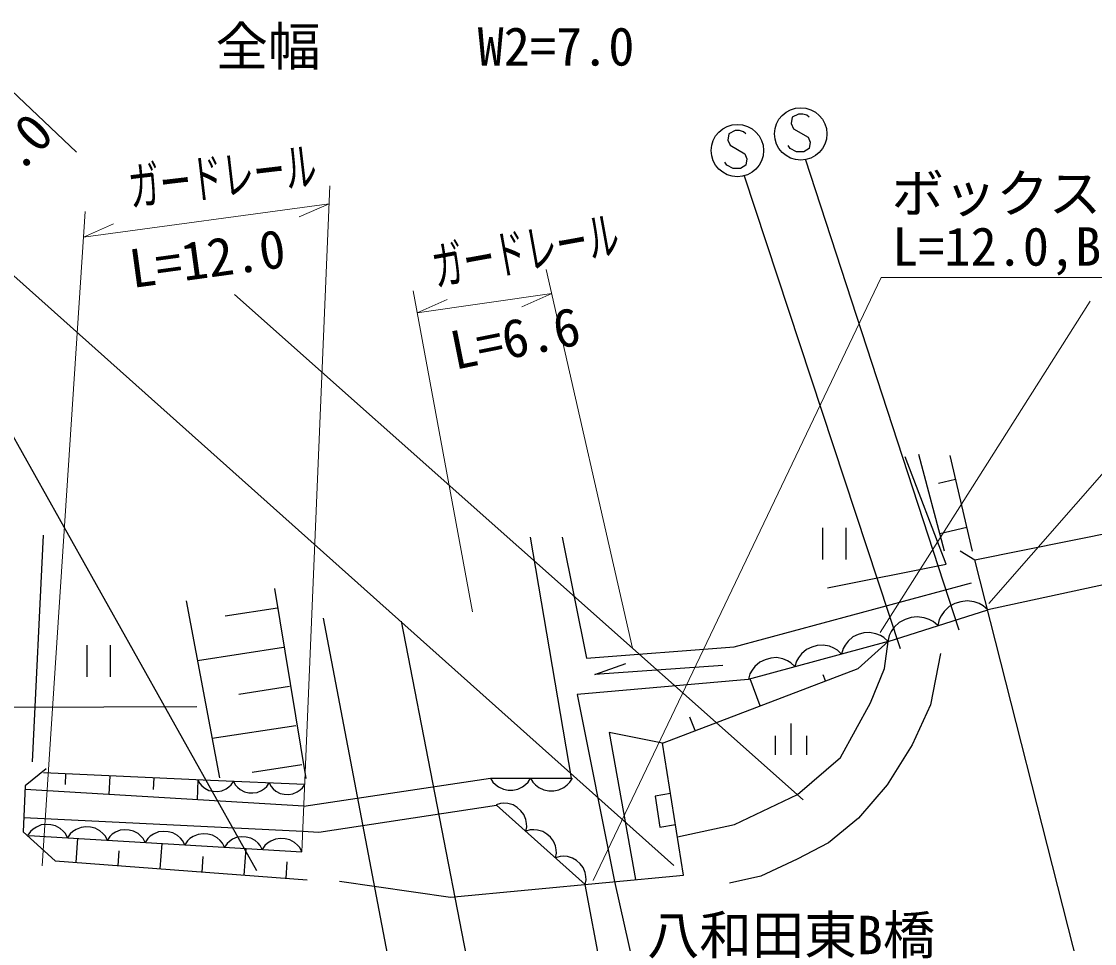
# Model space of a CAD drawing. Units: millimetres, scale not verified. Extents: x 40000 to 680000, y 20000 to 380000.
# Drawn here: x 175899 to 227093, y 286904 to 330882 of the extents above; entities that cross this region are included whole.
import ezdxf
from ezdxf.enums import TextEntityAlignment as Align

# ---------------------------------------------------------------- set-up
doc = ezdxf.new("R2010")
doc.units = ezdxf.units.MM
doc.header["$LTSCALE"] = 1000
for name, color, linetype, lineweight in [('M-BGD', 7, 'Continuous', 25), ('M-BGD-EXST', 7, 'Continuous', 25), ('M-BMK-OTRS', 5, 'Continuous', 25), ('M-STR-HTXT', 7, 'Continuous', 13), ('M-STR-STR1', 1, 'Continuous', 25), ('M-STR-STRC', 7, 'Continuous', 25)]:
    doc.layers.add(name, color=color, linetype=linetype, lineweight=lineweight)
doc.layers.add('M-BMK-HTXT', color=7, linetype='Continuous')
doc.styles.add('ＭＳ ゴシック', font='')
doc.styles.get('ＭＳ ゴシック').set_extended_font_data('MS Gothic')

msp = doc.modelspace()

# ---------------------------------------------------------------- linework, layer by layer
at = {"layer": 'M-BGD'}
for p, q in [((218694, 310241), (219925, 305631)), ((220019, 304995), (218053, 310119)), ((221272, 305612), (220198, 310182)), ((220467, 309040), (219647, 308847)), ((214110, 306726), (214110, 305226)), ((215250, 305226), (215250, 306726)), ((221004, 306754), (219706, 306449)), ((221389, 305211), (228792, 306706)), ((176935, 306388), (176410, 295563)), ((202143, 294794), (200187, 306286)), ((201700, 306281), (202848, 300519)), ((220686, 305631), (221389, 305211)), ((214358, 303863), (220019, 304995)), ((209904, 301057), (221230, 304109)), ((229378, 304420), (221995, 302826)), ((187968, 303833), (189464, 294769)), ((183757, 303253), (185344, 294800)), ((220434, 303116), (220163, 302978)), ((220720, 303207), (220434, 303116)), ((221021, 303250), (220720, 303207)), ((221352, 303198), (221021, 303250)), ((221588, 303116), (221352, 303198)), ((221777, 303018), (221588, 303116)), ((188113, 302899), (185612, 302512)), ((217242, 301315), (221995, 302826)), ((219923, 302744), (219777, 302540)), ((220163, 302978), (219923, 302744)), ((221995, 302826), (221777, 303018)), ((190288, 302427), (196248, 271282)), ((194013, 302278), (200272, 270089)), ((217780, 302221), (217540, 301987)), ((218051, 302359), (217780, 302221)), ((218337, 302450), (218051, 302359)), ((218638, 302493), (218337, 302450)), ((218970, 302441), (218638, 302493)), ((219206, 302359), (218970, 302441)), ((219394, 302261), (219206, 302359)), ((219613, 302068), (219394, 302261)), ((219680, 302352), (219613, 302068)), ((219777, 302540), (219680, 302352)), ((215818, 301643), (215563, 301527)), ((216084, 301716), (215818, 301643)), ((216363, 301744), (216084, 301716)), ((216665, 301683), (216363, 301744)), ((216879, 301598), (216665, 301683)), ((217048, 301501), (216879, 301598)), ((217297, 301595), (217230, 301311)), ((217395, 301783), (217297, 301595)), ((217540, 301987), (217395, 301783)), ((179012, 301132), (179012, 299632)), ((180152, 299632), (180152, 301132)), ((188403, 301031), (184294, 300394)), ((202848, 300519), (209904, 301057)), ((217242, 301315), (210565, 299503)), ((213598, 301041), (213344, 300924)), ((213864, 301113), (213598, 301041)), ((214143, 301141), (213864, 301113)), ((214445, 301080), (214143, 301141)), ((214659, 300995), (214445, 301080)), ((215192, 301140), (215095, 300970)), ((215333, 301321), (215192, 301140)), ((215563, 301527), (215333, 301321)), ((215811, 300027), (217242, 301315)), ((217242, 301315), (217048, 301501)), ((217068, 300021), (217242, 301315)), ((211645, 300511), (211378, 300438)), ((211923, 300539), (211645, 300511)), ((212226, 300478), (211923, 300539)), ((212972, 300537), (212875, 300368)), ((213114, 300719), (212972, 300537)), ((213344, 300924), (213114, 300719)), ((214828, 300898), (214659, 300995)), ((215022, 300712), (214828, 300898)), ((215095, 300970), (215022, 300712)), ((203260, 299742), (204728, 300264)), ((209362, 300161), (203260, 299742)), ((206482, 296463), (215811, 300027)), ((210894, 300116), (210752, 299935)), ((211124, 300322), (210894, 300116)), ((211378, 300438), (211124, 300322)), ((212439, 300393), (212226, 300478)), ((212609, 300296), (212439, 300393)), ((212802, 300110), (212609, 300296)), ((212875, 300368), (212802, 300110)), ((216409, 298385), (217068, 300021)), ((210565, 299503), (202411, 298787)), ((210655, 299765), (210582, 299507)), ((210752, 299935), (210655, 299765)), ((211146, 298245), (210657, 299527)), ((214256, 299433), (214145, 299724)), ((188692, 299163), (186262, 298786)), ((202411, 298787), (204195, 289858)), ((175395, 298174), (184273, 298207)), ((214969, 295773), (216409, 298385)), ((208037, 297057), (207790, 297702)), ((188982, 297295), (184992, 296676)), ((206482, 296463), (203937, 296975)), ((203937, 296975), (205192, 289952)), ((212604, 297406), (212604, 295906)), ((207483, 290168), (206482, 296463)), ((211854, 296806), (211854, 295906)), ((213354, 296806), (213354, 295906)), ((189271, 295427), (186913, 295061)), ((212918, 294015), (214969, 295773)), ((177078, 295229), (176076, 294419)), ((184917, 294678), (176951, 295044)), ((178003, 294996), (177980, 294483)), ((180108, 294900), (180067, 294015)), ((176076, 294419), (175981, 292225)), ((182212, 294803), (182187, 294255)), ((184317, 294707), (184274, 293763)), ((184317, 294707), (184412, 294533)), ((184412, 294533), (184509, 294427)), ((184509, 294427), (184641, 294319)), ((189416, 294493), (184917, 294678)), ((185660, 294276), (185800, 294372)), ((185800, 294372), (185906, 294470)), ((185906, 294470), (186015, 294636)), ((186015, 294636), (186110, 294462)), ((186110, 294462), (186208, 294355)), ((187499, 294301), (187605, 294399)), ((187605, 294399), (187714, 294564)), ((187714, 294564), (187809, 294390)), ((187809, 294390), (187906, 294284)), ((189303, 294327), (189412, 294493)), ((189373, 293457), (198280, 294794)), ((198280, 294794), (202143, 294794)), ((198280, 294794), (198394, 294604)), ((198394, 294604), (198508, 294490)), ((198508, 294490), (198660, 294376)), ((198660, 294376), (198888, 294262)), ((199572, 294262), (199800, 294376)), ((199800, 294376), (199952, 294490)), ((199952, 294490), (200066, 294604)), ((200066, 294604), (200180, 294794)), ((200180, 294794), (200300, 294594)), ((200300, 294594), (200420, 294474)), ((200420, 294474), (200580, 294354)), ((201780, 294354), (201940, 294474)), ((201940, 294474), (202060, 294594)), ((202060, 294594), (202180, 294794)), ((189373, 293457), (176069, 294255)), ((184641, 294319), (184840, 294209)), ((184840, 294209), (185043, 294166)), ((185043, 294166), (185246, 294158)), ((185246, 294158), (185452, 294183)), ((185452, 294183), (185660, 294276)), ((186208, 294355), (186339, 294248)), ((186339, 294248), (186539, 294137)), ((186539, 294137), (186741, 294095)), ((186741, 294095), (186945, 294086)), ((186945, 294086), (187150, 294112)), ((187150, 294112), (187358, 294205)), ((187358, 294205), (187499, 294301)), ((187906, 294284), (188038, 294176)), ((188038, 294176), (188237, 294066)), ((188237, 294066), (188440, 294023)), ((188440, 294023), (188643, 294015)), ((188643, 294015), (188849, 294040)), ((188849, 294040), (189057, 294133)), ((189057, 294133), (189197, 294230)), ((189197, 294230), (189303, 294327)), ((198888, 294262), (199116, 294224)), ((199116, 294224), (199344, 294224)), ((199344, 294224), (199572, 294262)), ((200580, 294354), (200820, 294234)), ((200820, 294234), (201060, 294194)), ((201060, 294194), (201300, 294194)), ((201300, 294194), (201540, 294234)), ((201540, 294234), (201780, 294354)), ((206865, 294056), (206124, 293938)), ((206124, 293938), (206360, 292457)), ((209915, 292574), (212918, 294015)), ((190078, 292219), (198566, 293506)), ((198758, 293590), (198546, 293524)), ((198566, 293506), (202797, 289726)), ((198919, 293599), (198758, 293590)), ((199108, 293582), (198919, 293599)), ((199354, 293515), (199108, 293582)), ((199550, 293392), (199354, 293515)), ((199720, 293240), (199550, 293392)), ((176011, 292911), (189322, 292257)), ((199864, 293060), (199720, 293240)), ((199958, 292823), (199864, 293060)), ((176451, 292355), (176330, 292248)), ((176609, 292460), (176451, 292355)), ((176844, 292560), (176609, 292460)), ((177074, 292584), (176844, 292560)), ((177301, 292571), (177074, 292584)), ((177526, 292519), (177301, 292571)), ((177747, 292392), (177526, 292519)), ((177892, 292269), (177747, 292392)), ((178506, 292346), (178347, 292242)), ((178740, 292446), (178506, 292346)), ((178970, 292471), (178740, 292446)), ((179198, 292457), (178970, 292471)), ((179423, 292405), (179198, 292457)), ((179644, 292278), (179423, 292405)), ((180821, 292330), (180603, 292307)), ((181037, 292317), (180821, 292330)), ((199996, 292636), (199958, 292823)), ((199963, 292258), (200005, 292475)), ((200175, 292324), (199963, 292258)), ((200005, 292475), (199996, 292636)), ((200336, 292333), (200175, 292324)), ((200525, 292316), (200336, 292333)), ((206360, 292457), (207101, 292575)), ((207194, 291988), (209915, 292574)), ((175981, 292225), (177507, 290842)), ((176330, 292248), (176205, 292065)), ((176253, 292063), (189281, 291281)), ((177999, 292148), (177892, 292269)), ((178102, 291952), (177999, 292148)), ((178227, 292135), (178102, 291952)), ((178347, 292242), (178227, 292135)), ((178508, 290767), (178595, 291922)), ((179789, 292155), (179644, 292278)), ((179896, 292034), (179789, 292155)), ((179998, 291838), (179896, 292034)), ((180117, 292011), (179998, 291838)), ((180231, 292113), (180117, 292011)), ((180381, 292212), (180231, 292113)), ((180603, 292307), (180381, 292212)), ((181250, 292268), (181037, 292317)), ((181459, 292147), (181250, 292268)), ((181597, 292031), (181459, 292147)), ((181698, 291916), (181597, 292031)), ((181795, 291730), (181698, 291916)), ((181920, 291913), (181795, 291730)), ((182041, 292020), (181920, 291913)), ((182199, 292125), (182041, 292020)), ((182434, 292225), (182199, 292125)), ((182664, 292249), (182434, 292225)), ((182891, 292236), (182664, 292249)), ((183116, 292184), (182891, 292236)), ((183337, 292057), (183116, 292184)), ((183482, 291934), (183337, 292057)), ((183589, 291813), (183482, 291934)), ((183691, 291617), (183589, 291813)), ((183937, 291906), (183817, 291799)), ((184096, 292011), (183937, 291906)), ((184330, 292111), (184096, 292011)), ((184560, 292135), (184330, 292111)), ((184788, 292122), (184560, 292135)), ((185013, 292070), (184788, 292122)), ((185234, 291943), (185013, 292070)), ((185379, 291820), (185234, 291943)), ((185486, 291699), (185379, 291820)), ((185971, 291877), (185821, 291777)), ((186193, 291971), (185971, 291877)), ((186411, 291994), (186193, 291971)), ((186627, 291981), (186411, 291994)), ((186840, 291933), (186627, 291981)), ((187049, 291812), (186840, 291933)), ((187186, 291695), (187049, 291812)), ((188024, 291890), (187789, 291790)), ((188253, 291914), (188024, 291890)), ((188481, 291900), (188253, 291914)), ((188706, 291849), (188481, 291900)), ((188927, 291721), (188706, 291849)), ((189322, 292257), (190078, 292219)), ((200771, 292249), (200525, 292316)), ((200966, 292126), (200771, 292249)), ((201136, 291974), (200966, 292126)), ((201281, 291794), (201136, 291974)), ((180511, 290616), (180565, 291327)), ((182514, 290465), (182606, 291682)), ((183817, 291799), (183691, 291617)), ((185588, 291503), (185486, 291699)), ((185707, 291676), (185588, 291503)), ((185821, 291777), (185707, 291676)), ((186519, 290163), (186616, 291441)), ((187288, 291581), (187186, 291695)), ((187385, 291395), (187288, 291581)), ((187510, 291578), (187385, 291395)), ((187631, 291685), (187510, 291578)), ((187789, 291790), (187631, 291685)), ((189072, 291598), (188927, 291721)), ((189179, 291478), (189072, 291598)), ((189281, 291281), (189179, 291478)), ((201375, 291557), (201281, 291794)), ((201413, 291370), (201375, 291557)), ((201422, 291209), (201413, 291370)), ((177507, 290842), (189524, 289936)), ((184517, 290314), (184573, 291062)), ((188522, 290012), (188581, 290797)), ((201380, 290992), (201422, 291209)), ((201592, 291058), (201380, 290992)), ((201753, 291067), (201592, 291058)), ((201942, 291050), (201753, 291067)), ((202188, 290983), (201942, 291050)), ((202383, 290860), (202188, 290983)), ((202553, 290708), (202383, 290860)), ((202698, 290528), (202553, 290708)), ((202792, 290291), (202698, 290528)), ((202829, 290104), (202792, 290291)), ((191079, 289882), (196373, 289119)), ((196373, 289119), (207483, 290168)), ((202797, 289726), (202838, 289943)), ((202838, 289943), (202829, 290104))]:
    msp.add_line(p, q, dxfattribs=at)
at = {"layer": 'M-BGD-EXST'}
for p, q in [((212674, 326318), (212624, 326018)), ((212974, 326468), (212674, 326318)), ((213174, 326468), (212974, 326468)), ((213374, 326418), (213174, 326468)), ((213474, 326318), (213374, 326418)), ((209953, 325674), (209653, 325524)), ((210153, 325674), (209953, 325674)), ((210353, 325624), (210153, 325674)), ((210453, 325524), (210353, 325624)), ((212624, 326018), (212724, 325768)), ((212724, 325768), (213424, 325368)), ((209653, 325524), (209603, 325224)), ((209603, 325224), (209703, 324974)), ((213424, 325368), (213524, 325118)), ((213524, 325118), (213474, 324818)), ((209703, 324974), (210403, 324574)), ((210403, 324574), (210503, 324324)), ((212574, 324818), (212474, 324968)), ((212874, 324668), (212574, 324818)), ((213224, 324668), (212874, 324668)), ((213474, 324818), (213224, 324668)), ((209553, 324024), (209453, 324174)), ((210503, 324324), (210453, 324024)), ((213287, 324335), (220619, 301863)), ((209853, 323874), (209553, 324024)), ((210203, 323874), (209853, 323874)), ((210453, 324024), (210203, 323874)), ((210366, 323560), (217817, 300969))]:
    msp.add_line(p, q, dxfattribs=at)
for centre in [(213074, 325518), (210053, 324724)]:
    msp.add_circle(centre, 1250, dxfattribs=at)
at = {"layer": 'M-BMK-OTRS'}
msp.add_line((226395, 285499), (221389, 305211), dxfattribs=at)
at = {"layer": 'M-STR-HTXT'}
for p, q in [((175116, 327876), (178519, 324647)), ((169877, 323802), (207015, 290622)), ((189281, 291281), (190614, 323040)), ((178861, 320598), (190578, 322188)), ((190578, 322188), (189148, 321570)), ((178940, 321814), (176891, 290613)), ((178861, 320598), (180286, 321227)), ((200939, 319051), (205052, 300990)), ((203170, 289913), (216908, 318669)), ((216908, 318669), (241344, 318669)), ((194590, 318035), (197422, 302718)), ((186060, 317864), (213186, 293765)), ((201201, 317902), (194783, 316991)), ((194783, 316991), (196208, 317621)), ((201201, 317902), (199775, 317276)), ((226878, 317540), (216864, 301744)), ((222049, 303115), (234508, 317361))]:
    msp.add_line(p, q, dxfattribs=at)
at = {"layer": 'M-STR-STR1'}
for p, q in [((204195, 289858), (206688, 278636)), ((204824, 278777), (202797, 289726))]:
    msp.add_line(p, q, dxfattribs=at)
at = {"layer": 'M-STR-STRC'}
for p, q in [((165573, 328786), (187107, 290389)), ((219738, 300731), (219269, 298289)), ((219269, 298289), (218399, 296374)), ((218399, 296374), (217203, 294470)), ((217203, 294470), (215836, 292883)), ((215836, 292883), (214395, 291711)), ((214395, 291711), (212906, 290930)), ((212906, 290930), (211173, 290124)), ((211173, 290124), (209683, 289782))]:
    msp.add_line(p, q, dxfattribs=at)

# ---------------------------------------------------------------- texts
at = {"layer": 'M-BMK-HTXT', "style": 'ＭＳ ゴシック'}
msp.add_text('全幅\u3000\u3000\u3000W2=7.0', height=1833, dxfattribs=at).set_placement((195151, 329693), align=Align.MIDDLE_CENTER)
at = {"layer": 'M-STR-HTXT', "style": 'ＭＳ ゴシック'}
for s, rotation, p in [('L=5.0', 45.9, (174722, 323808)), ('L=12.0', 7.8, (184765, 319582)), ('L=6.6', 11.4, (199448, 315780))]:
    msp.add_text(s, height=1833, rotation=rotation, dxfattribs=at).set_placement(p, align=Align.MIDDLE_CENTER)
at = {"layer": 'M-STR-HTXT', "style": 'ＭＳ ゴシック', "width": 0.6}
for rotation, p in [(6.7, (185481, 323500)), (10.3, (199935, 319959))]:
    msp.add_text('ガードレール', height=1833, rotation=rotation, dxfattribs=at).set_placement(p, align=Align.MIDDLE_CENTER)
at = {"layer": 'M-STR-HTXT', "style": 'ＭＳ ゴシック'}
for s, p in [('ボックスカルバート', (228660, 322685)), ('L=12.0,B=2.5,H=2.0', (228660, 320151))]:
    msp.add_text(s, height=1833, dxfattribs=at).set_placement(p, align=Align.MIDDLE_CENTER)
at = {"layer": 'M-STR-STR1', "style": 'ＭＳ ゴシック'}
msp.add_text('八和田東B橋', height=1833, dxfattribs=at).set_placement((205744, 285846), align=Align.BOTTOM_LEFT)

doc.saveas('drawing.dxf')
